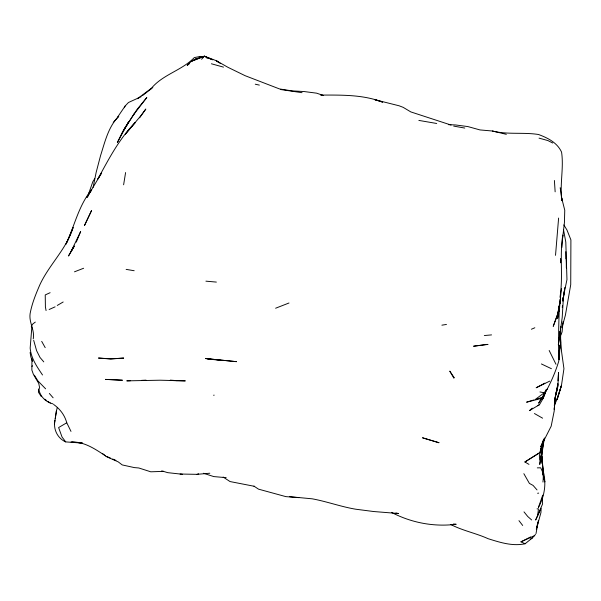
<?xml version="1.0" encoding="UTF-8"?>
<svg xmlns="http://www.w3.org/2000/svg" width="601" height="601" viewBox="0 0 601 601"><rect width="100%" height="100%" fill="white"/><g stroke="black" fill="none" stroke-linecap="round" stroke-linejoin="round"><path stroke-width="0.9" d="M560.32 299.373L559.246 311.356M560.5 262.697L560.553 259.046M31.943 358.722L31.861 370.051L33.438 374.483L38.742 383.43L39.651 387.833L38.81 389.2L38.404 392.16L41.334 396.645M560.493 298.607L560.305 302.972L560.177 299.411M562.829 299.591L562.904 297.728M542.786 443.996C540.344 456.707 544.446 469.464 542.943 482.055M555.519 255.35L558.614 218.058M559.704 348.212L559.088 359.766L560.087 345.049L558.622 355.371L560.643 342.983L560.62 327.079M557.841 383.483L557.503 389.012L555.144 397.599L554.242 409.454L555.324 397.028L557.781 384.655L555.144 397.599L554.19 411.084L551.185 426.177L540.652 446.986L543.312 440.443M558.013 380.718L558.532 372.425L557.901 386.293L555.7 394.286M561.89 247.492L562.799 235.059C559.433 255.756 563.325 276.655 559.989 297.3M560.237 331.467L559.726 338.573L560.305 331.113M560.425 328.807L560.553 327.027M565.834 258.746L565.849 251.654M560.448 329.25L560.59 327.38M562.852 301.206L563.122 297.653M563.009 321.625L562.115 331.865L560.891 335.065M559.801 334.209L560.064 331.542M558.374 311.326L557.63 318.417L559.974 301.672L557.66 314.053L553.228 326.351L557.931 313.594L560.079 301.544L561.439 288.555M558.652 308.659L558.84 306.886M543.409 441.194L539.736 464.445L540.975 455.581M542.32 498.868L542.733 495.164L538.413 507.462C545.009 495.457 546.865 481.551 542.372 468.51M33.25 338.844C34.941 330.182 28.84 322.662 30.088 313.79C31.898 303.685 35.775 294.227 39.831 284.851C49.139 264.62 66.463 249.137 73.127 227.509L66.065 244.081C74.532 225.961 78.558 205.64 91.555 189.833L86.957 197.504L101.674 172.803L97.888 178.955C108.698 159.152 119.186 138.756 135.225 122.551L125.331 134.166L140.642 116.001L145.825 109.036L139.612 117.804M562.461 239.416L564.422 222.655L564.76 210.192L561.559 197.601L561.792 200.058M564.377 290.952L563.047 300.65L564.271 290.982M564.617 289.186L564.857 287.421M543.672 395.39L543.304 398.072L539.488 404.661L529.473 410.641L532.238 408.124M541.223 453.815L541.478 452.042M558.329 344.839L559.561 335.982M543.176 440.691L539.36 455.686L539.698 460.065M562.251 307.419L562.506 305.646M541.832 454.694L544.326 438.054M542.32 497.711L542.605 503.901L535.641 520.038L537.489 516.176L538.113 511.827L538.406 508.799L537.046 508.867M93.102 187.377L96.168 172.352L100.54 155.682C104.874 142.106 108.293 126.946 118.525 116.489M562.544 324.052L562.04 327.485L565.406 315.149L570.732 284.649L570.905 239.897L566.998 230.063L563.866 224.932M56.321 411.625L57.223 407.621M78.115 442.667L82.547 443.11L65.704 441.9C57.441 438.317 53.053 429.016 54.969 420.369M55.224 418.709L56.517 410.34L54.406 424.021M31.861 326.974L30.163 348.122C30.982 358.151 37.007 366.835 42.528 374.971M123.618 184.792L125.594 172.547M542.403 448.977L543.725 441.6M536.002 533.605L538.413 520.398M558.374 345.012L562.205 317.456L563.475 296.293L566.968 279.585L565.804 242.135L563.505 229.635M537.887 522.179L536.325 529.248L540.945 512.578L541.148 508.213L537.489 516.176M545.28 391.852L543.304 398.072L546.159 389.651M543.77 439.909L539.991 452.388L524.891 461.974L528.97 464.378M543.77 439.902L540.231 451.343L544.498 438.212M546.144 389.981L544.784 394.113L538.654 403.196L540.938 399.124M87.671 196.512L92.854 181.622L94.718 178.692M533.673 400.003L526.551 402.197L539.638 398.876L542.583 397.269L543.897 393.753M554.407 404.668L555.414 402.046L554.355 404.503M542.305 399.605L545.843 390.477M32.033 366.497L32.356 365.693M76.282 242.128L80.654 231.52L70.933 251.714L74.201 246.17L68.499 255.996L74.269 246.079M124.384 107.729L125.076 106.099L128.434 102.523L141.227 96.663M537.241 398.914L542.583 397.269C549.457 385.85 554.978 373.754 558.847 360.893C558.194 341.616 558.735 322.211 559.546 302.912M554.257 405.352L557.781 397.764L561.462 385.436L563.941 368.691L561.582 351.765L560.463 337.477M134.091 113.889L122.724 131.484L117.353 142.565L128.591 121.875L123.536 130.327L136.885 109.63L146.809 97.535L133.332 115.054M117.368 117.465L125.076 106.099M31.26 326.305L32.912 323.871L35.309 322.091M542.583 397.269L544.784 394.113L541.073 398.914M535.093 399.605L544.273 392.776L547.549 388.667M118.773 116.331L113.228 122.484M450.69 524.47C462.582 530.675 475.932 533.162 488.08 538.684C500.055 542.44 512.443 546.467 525.094 543.762L532.471 537.842L535.514 534.447M201.583 59.274L204.378 56.209L216.3 60.701L227.907 67.297L245.163 75.711L279.48 88.925L291.778 90.864L304.271 91.562L316.622 93.17L323.631 95.559L320.769 95.071C341.541 95.063 362.989 94.522 382.672 102.147L374.881 99.706L399.154 105.799L403.158 107.339L410.836 111.921L451.081 125.061M150.355 89.579C161.864 74.577 181.397 70.933 194.318 57.576L200.629 56.404L202.409 56.825M74.479 271.817L83.629 268.249M142.662 95.476L152.834 87.513M189.353 63.766L187.196 65.396L191.434 61.189L204.378 56.209L212.769 59.852M193.665 60.506L195.821 58.875L204.378 56.209L211.094 59.251M150.535 88.948L137.396 98.722L138.929 97.895M53.594 404.428C60.002 408.935 64.69 415.111 66.764 422.773L58.62 427.559L62.008 436.965L65.704 441.9M530.42 539.135L532.471 537.842M524.891 461.974L538.774 453.357M57.26 305.443L63.18 301.987M195.821 58.875L191.216 61.385L204.378 56.209M537.504 405.728L539.488 404.661M544.829 383.153L536.152 387.773L549.735 381.117M525.094 543.762L520.947 541.847L530.66 536.911M50.123 292.695L45.233 294.926L45.406 307.028L46.082 310.574M520.947 541.847L534.462 535.694M49.124 309.5L55.097 306.841M531.397 329.235L534.83 327.763M275.611 308.23L288.983 303.002M180.09 474.031L197.068 474.339L198.623 473.798M441.893 325.171L446.468 324.442M537.602 493.271L538.684 493.12M213.595 395.233L214.174 395.157M484.331 335.538L491.55 334.9M197.068 474.339L209.824 473.22M206.744 58.004L208.57 57.854L206.721 57.591M141.543 380.373L146.02 380.148M130.485 380.733L126.781 380.854L160.227 380.208L185.311 380.884L172.765 380.568M537.317 467.871L540.697 467.803L543.206 473.318L541.809 456.422L543.62 477.705M448.384 124.655L455.528 124.955L467.878 126.578L479.974 129.929L492.407 131.01L506.35 134.323M170.263 380.125L177.182 380.666M298.802 497.643L285.828 496.621L258.528 489.154L253.945 486.126M226.186 477.667L213.761 476.585L203.461 473.265M205.918 281.17L216.375 282.087M71.91 442.058L76.342 442.494M207.525 358.955L220.815 360.36M182.373 474.272L167.702 472.656L163.457 471.372L150.798 471.808L138.778 467.976L134.399 467.608L122.213 464.919L118.232 461.876L106.422 456.632L102.455 453.492M453.507 523.959L456.174 524.275C433.899 527.085 411.347 522.765 391.461 512.368M289.72 496.689L312.197 498.815C326.967 501.527 340.977 506.741 355.769 509.22L373.657 511.526L398.546 513.524L395.901 513.014M302.033 92.689L280.795 89.549M71.023 441.998C84.268 441.412 95.101 449.067 105.656 455.941M203.033 57.057L199.344 56.524L202.71 57.148M436.717 123.483L418.859 120.41M126.142 269.376L134.181 270.728M254.516 486.337L230.04 481.559L223.159 477.051M161.579 470.951L163.389 471.259M453.687 126.112L464.768 128.058M539.961 391.942L544.273 392.776M255.26 84.2L259.347 85.102M539.037 138.125L547.917 140.574L552.762 143.023M211.409 63.781L223.497 67.124M492.407 131.01C507.424 134.834 523.246 132.077 538.526 134.504C547.842 137.96 557.187 142.625 561.567 152.098C563.986 168.25 559.501 184.469 562.003 200.599M38.81 389.2C40.072 396.517 45.841 402.159 52.941 403.849M107.083 456.647L110.314 458.015M112.733 459.036L115.955 460.396M542.605 418.183L534.432 413.526M541.403 363.951L551.425 368.706M47.607 401.258L50.326 403.038M220.327 63.443L216.3 60.701L218.479 62.241M44.82 399.207L46.209 400.228M531.66 519.97L527.746 516.507L524.004 511.887M45.608 388.817L37.916 380.914L34.34 375.182M537.024 489.92L533.057 485.398L529.398 483.414L523.854 473.686M49.342 393.467L53.128 397.802M43.775 361.877L40.004 357.452L36.586 350.638L33.694 340.324M518.971 520.654L522.682 525.469M41.694 341.368L45.195 347.641M555.978 364.281L549.171 350.473M70.993 431.398L66.764 422.773M32.499 361.329L30.846 356.896L30.11 352.494M542.898 473.956L544.799 481.927L542.928 473.197M560.2 187.677L561.958 200.599M561.559 197.601L561.98 200.742M542.395 469.073L542.575 470.861M554.4 180.488L555.144 191.824M541.771 459.885L541.997 463.431M560.583 258.903L560.643 261.21M560.583 259.061L560.658 262.787M566.247 258.993L566.352 267.903M454.025 377.451L453.92 378.202L449.781 371.125L454.025 377.451M561.462 385.436L556.902 399.65L561.462 385.436M91.472 210.718L84.561 225.367L91.472 210.718M91.382 189.661L88.55 193.928L91.645 189.946L91.382 189.661M486.487 344.448L473.543 346.221L488.035 344.418L486.487 344.448M123.618 358.083L110.599 359.007L98.444 358.046L110.915 358.82L123.618 358.083M109.945 379.584L105.543 379.404L122.446 380.23L109.945 379.584M236.418 361.659L205.602 358.557L236.418 361.659M438.918 442.712L422.616 437.821L438.918 442.712"/></g></svg>
